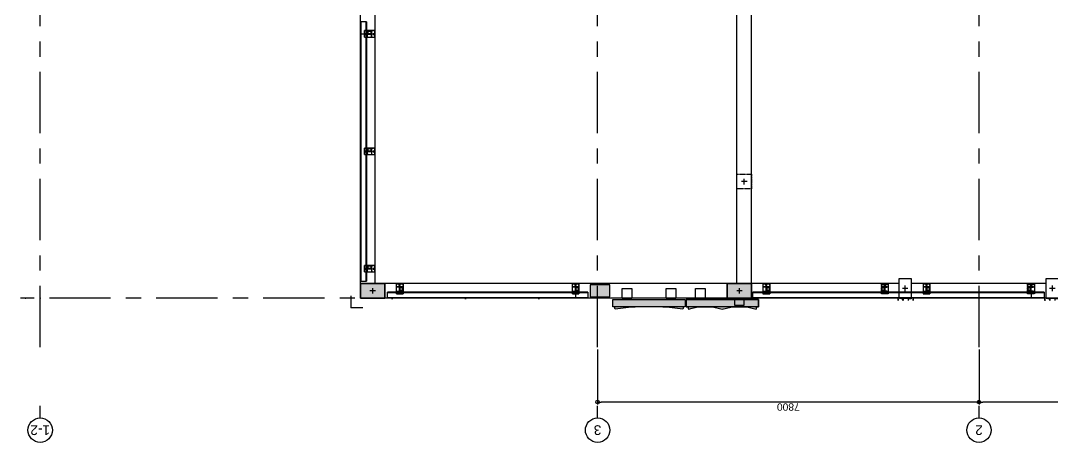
# Model space of a CAD drawing. Header units: millimetres. Extents: x 2519235 to 7246330, y 25937 to 201821.
# Drawn here: x 2929959 to 2951059, y 132537 to 141162 of the extents above; entities that cross this region are included whole.
import ezdxf
from ezdxf.enums import TextEntityAlignment as Align

# ---------------------------------------------------------------- set-up
doc = ezdxf.new("R2010")
doc.units = ezdxf.units.MM
doc.set_wipeout_variables(frame=1)
for name, pattern in [('DXK_LINE_DOT2', [3.9198, 1.9599, -1.9599]), ('HIDDEN2', [4.7625, 3.175, -1.5875]), ('TA_GL_005.00000', [13.75, 5, -1.25, 1.25, -1.25, 5]), ('Xref-PLAN-106.940$0$CENTER2', [28.575, 19.05, -3.175, 3.175, -3.175])]:
    doc.linetypes.add(name, pattern=pattern)
for name, color, linetype in [('000 - 0_SYM_DWG_GRID-BUBBLE_MAIN_COLOR_1', 7, 'Continuous'), ('000 - 0_SYM_DWG_GRIDLINE_MAIN_COLOR_1', 7, 'Continuous'), ('000 - 0_SYM_DWG_GRIDLINE_MAIN_COLOR_251', 7, 'Continuous'), ('000 - CONCRETE_COL_CUT_COLOR_1', 7, 'Continuous'), ('000 - CONCRETE_COL_HATCH_', 7, 'Continuous'), ('000 - CONCRETE_COL_WIPEOUT_', 7, 'Continuous'), ('000 - CONCRETE_PRECAST_CUT_COLOR_4', 7, 'Continuous'), ('000 - CONCRETE_PRECAST_CUT_COLOR_5', 7, 'Continuous'), ('010 - ASPG_DIMS_NOM', 7, 'Continuous'), ('_BOLT-M10', 7, 'Continuous'), ('_C-SC', 7, 'Continuous'), ('_Hatch', 7, 'Continuous'), ('_LOUVER-SB', 7, 'Continuous'), ('_PLATE-200', 7, 'Continuous'), ('_Wall-PRECAST', 7, 'Continuous'), ('A-GENM', 7, 'Continuous'), ('A-GLAZ-CURT', 7, 'Continuous'), ('Xref-PLAN-106.940$0$_Beam', 7, 'Continuous'), ('Xref-PLAN-106.940$0$_C400-250', 7, 'Continuous'), ('Xref-PLAN-106.940$0$_C500-300', 7, 'Continuous'), ('Xref-PLAN-106.940$0$_Col-B', 7, 'Xref-PLAN-106.940$0$CENTER2'), ('Xref-PLAN-106.940$0$_PP-Dim', 7, 'Continuous')]:
    doc.layers.add(name, color=color, linetype=linetype)
doc.styles.add('Arial', font='arial.ttf', dxfattribs={"height": 300})
doc.styles.add('FAMELINE_FOR_CKST', font='arial.ttf')
doc.styles.add('TA', font='', dxfattribs={"height": 4.5})
doc.styles.get('TA').set_extended_font_data('Cordia New')
doc.dimstyles.new('FAMELINE-CKST_C-C', dxfattribs={"dimtxt": 0.3, "dimasz": 0.15, "dimexe": 0.1, "dimexo": 0.1, "dimgap": 0.05, "dimtad": 1, "dimzin": 0, "dimdsep": 46, "dimtxsty": 'FAMELINE_FOR_CKST', "dimblk": 'ORIGIN', "dimblk1": 'ORIGIN', "dimblk2": 'ORIGIN', "dimsah": 1, "dimcen": 0.1, "dimdle": 0.1, "dimclrd": 7, "dimclre": 7, "dimclrt": 7, "dimadec": 0, "dimazin": 0, "dimtfac": 1, "dimtix": 1, "dimtmove": 2, "dimatfit": 3, "dimfxl": 1, "dimtolj": 1, "dimtzin": 0, "dimlwd": -1, "dimlwe": -1, "dimarcsym": 0})

# ---------------------------------------------------------------- blocks, each defined once
blk = doc.blocks.new('_PP-LOUVER')
at = {"layer": '_Hatch'}
h = blk.add_hatch(dxfattribs=at)
h.set_pattern_fill('STEEL', scale=1.5)
h.set_pattern_definition([(45, (-1941.0177, -2436.031), (-3.367596, 3.367596), []), (45, (-1941.0177, -2433.6497), (-3.367596, 3.367596), [])])
h.paths.add_polyline_path([(3, 67), (3, 3, 0.414214), (13, -7), (50, -7), (50, -15), (-50, -15), (-50, -7), (-13, -7, 0.414214), (-3, 3), (-3, 67, 0.414214), (-13, 77), (-50, 77), (-50, 85), (50, 85), (50, 77), (13, 77, 0.414214)])
at = {"color": 7, "linetype": 'Continuous'}
for p, q in [((70, 135), (-70, 135)), ((-70, 135), (-70, -25)), ((70, 135), (70, -25))]:
    blk.add_line(p, q, dxfattribs=at)
at = {"color": 7, "linetype": 'DXK_LINE_DOT2'}
for p, q in [((-70, 135), (-70, -25)), ((70, 135), (-70, 135)), ((70, -25), (70, 135))]:
    blk.add_line(p, q, dxfattribs=at)
at = {"color": 7, "linetype": 'HIDDEN2'}
for p, q in [((-70, -25), (-70, -65)), ((-70, -30), (-70, -65)), ((-70, -65), (70, -65)), ((-70, -65), (70, -65)), ((70, -65), (70, -25)), ((70, -30), (70, -65))]:
    blk.add_line(p, q, dxfattribs=at)
at = {"color": 7}
blk.add_lwpolyline([(-50, 85), (50, 85), (50, 77), (13, 77, 0.414214), (3, 67), (3, 3, 0.414214), (13, -7), (50, -7), (50, -15), (-50, -15), (-50, -7), (-13, -7, 0.414214), (-3, 3), (-3, 67, 0.414214), (-13, 77), (-50, 77)], format="xyb", close=True, dxfattribs=at)
for points in [[(63, 60), (3, 60), (3, 10), (63, 10)], [(63, 60), (8, 60), (8, 10), (63, 10)]]:
    blk.add_lwpolyline(points, close=True, dxfattribs=at)
at = {"layer": '_BOLT-M10', "color": 7}
for p, q in [((-12, 115), (12, 115)), ((16, 35), (-10, 35)), ((3, 42), (-3, 42)), ((3, 28), (-3, 28)), ((0, 128), (0, 102)), ((8, 42), (3, 42)), ((8, 28), (3, 28))]:
    blk.add_line(p, q, dxfattribs=at)
blk.add_lwpolyline([(-8, 110), (0, 106), (8, 110), (8, 120), (0, 124), (-8, 120)], close=True, dxfattribs=at)
for radius in [10, 6.93]:
    blk.add_circle((0, 115), radius, dxfattribs=at)
at = {"layer": 'Defpoints', "color": 7}
for p, q in [((6, -6), (-6, 6)), ((-6, -6), (6, 6))]:
    blk.add_line(p, q, dxfattribs=at)
at = {"layer": 'Defpoints', "color": 7, "linetype": 'HIDDEN2'}
for p, q in [((-12, -45), (12, -45)), ((0, -58), (0, -32))]:
    blk.add_line(p, q, dxfattribs=at)
blk.add_lwpolyline([(-8, -40), (0, -36), (8, -40), (8, -50), (0, -54), (-8, -50)], close=True, dxfattribs=at)
for radius in [10, 6.93]:
    blk.add_circle((0, -45), radius, dxfattribs=at)
blk = doc.blocks.new('*U361')
at = {"color": 7}
for p, q in [((270, -25), (-5690, -25)), ((-5690, -145), (-5690, -25)), ((-5690, -30), (270, -30)), ((-5690, -35), (270, -35)), ((-5690, -135), (270, -135)), ((-5690, -140), (270, -140)), ((-5690, -145), (270, -145)), ((270, -25), (270, -145))]:
    blk.add_line(p, q, dxfattribs=at)
at = {"layer": 'Defpoints', "color": 7}
for p, q in [((6, -6), (-6, 6)), ((-6, -6), (6, 6)), ((0, 0), (0, -145))]:
    blk.add_line(p, q, dxfattribs=at)
blk = doc.blocks.new('*U362')
at = {"color": 7}
for p, q in [((250, -25), (-3849, -25)), ((-3849, -145), (-3849, -25)), ((-3849, -30), (250, -30)), ((-3849, -35), (250, -35)), ((-3849, -135), (250, -135)), ((-3849, -140), (250, -140)), ((-3849, -145), (250, -145)), ((250, -25), (250, -145))]:
    blk.add_line(p, q, dxfattribs=at)
at = {"layer": 'Defpoints', "color": 7}
for p, q in [((6, -6), (-6, 6)), ((-6, -6), (6, 6)), ((0, 0), (0, -145))]:
    blk.add_line(p, q, dxfattribs=at)
blk = doc.blocks.new('*U368')
at = {"color": 7}
for p, q in [((250, -25), (-5050, -25)), ((-5050, -145), (-5050, -25)), ((-5050, -30), (250, -30)), ((-5050, -35), (250, -35)), ((-5050, -135), (250, -135)), ((-5050, -140), (250, -140)), ((-5050, -145), (250, -145)), ((250, -25), (250, -145))]:
    blk.add_line(p, q, dxfattribs=at)
at = {"layer": 'Defpoints', "color": 7}
for p, q in [((6, -6), (-6, 6)), ((-6, -6), (6, 6)), ((0, 0), (0, -145))]:
    blk.add_line(p, q, dxfattribs=at)
blk = doc.blocks.new('Enrance Curtain Wall Panel Edge 5a - Enrance Curtain Wall Panel Edge 5a-28915756-ENTRANCE 1 - LOWER ROOF LEVEL PLAN')
at = {"color": 7}
for p, q in [((150, 5875), (150, 6125)), ((150, 6125), (150, 5875)), ((150, 6125), (150, 5875)), ((150, 5875), (150, 6125)), ((150, 6125), (150, 5875)), ((155, 6110), (150, 6110)), ((171, 6080), (150, 6080)), ((150, 6050), (200, 6050)), ((150, 5950), (200, 5950)), ((171, 5920), (150, 5920)), ((155, 6055), (155, 6110)), ((200, 6055), (155, 6055)), ((200, 5945), (155, 5945)), ((155, 5945), (155, 5890)), ((155, 5890), (150, 5890)), ((150, 2875), (150, 3125)), ((150, 2875), (150, 3125)), ((150, 3125), (150, 2875)), ((150, 2875), (150, 3125)), ((150, 3125), (150, 2875)), ((155, 3110), (150, 3110)), ((171, 3080), (150, 3080)), ((150, 3050), (200, 3050)), ((155, 3055), (155, 3110)), ((200, 3055), (155, 3055)), ((150, 2950), (200, 2950)), ((171, 2920), (150, 2920)), ((155, 2890), (150, 2890)), ((200, 2945), (155, 2945)), ((155, 2945), (155, 2890)), ((150, -125), (150, 125)), ((150, 125), (150, -125)), ((150, 125), (150, -125)), ((150, -125), (150, 125)), ((150, 125), (150, -125)), ((155, 110), (150, 110)), ((171, 80), (150, 80)), ((150, 50), (200, 50)), ((155, 55), (155, 110)), ((200, 55), (155, 55)), ((150, -50), (200, -50)), ((171, -80), (150, -80)), ((155, -110), (150, -110)), ((200, -55), (155, -55)), ((155, -55), (155, -110)), ((150, -2875), (150, -3125)), ((150, -2875), (150, -3125)), ((150, -2875), (150, -3125)), ((150, -3125), (150, -2875)), ((150, -2875), (150, -3125)), ((155, -2890), (150, -2890)), ((171, -2920), (150, -2920)), ((150, -2950), (200, -2950)), ((155, -2945), (155, -2890)), ((200, -2945), (155, -2945)), ((150, -3050), (200, -3050)), ((171, -3080), (150, -3080)), ((155, -3110), (150, -3110)), ((200, -3055), (155, -3055)), ((155, -3055), (155, -3110))]:
    blk.add_line(p, q, dxfattribs=at)
for centre, radius, start, end in [((-165, 4360), 1830, 78.4825, 80.0828), ((-165, 4360), 1830, 78.4842, 80.0816), ((-165, 4360), 1830, 79.6928, 80.0838), ((-165, 4360), 1827, 78.4632, 80.0667), ((-165, 7640), 1827, 279.9333, 281.5368), ((-165, 7640), 1830, 279.9172, 281.5175), ((-165, 7640), 1830, 279.9184, 281.5158), ((-165, 7640), 1830, 279.9162, 280.3072), ((-165, 1360), 1830, 78.4825, 80.0828), ((-165, 1360), 1830, 79.6928, 80.0838), ((-165, 1360), 1830, 78.4842, 80.0816), ((-165, 1360), 1827, 78.4632, 80.0667), ((-165, 4640), 1827, 279.9333, 281.5368), ((-165, 4640), 1830, 279.9172, 281.5175), ((-165, 4640), 1830, 279.9184, 281.5158), ((-165, 4640), 1830, 279.9162, 280.3072), ((-165, -1640), 1830, 78.4825, 80.0828), ((-165, -1640), 1830, 78.4842, 80.0816), ((-165, -1640), 1830, 79.6928, 80.0838), ((-165, -1640), 1827, 78.4632, 80.0667), ((-165, 1640), 1827, 279.9333, 281.5368), ((-165, 1640), 1830, 279.9172, 281.5175), ((-165, 1640), 1830, 279.9184, 281.5158), ((-165, 1640), 1830, 279.9162, 280.3072), ((-165, -4640), 1830, 78.4825, 80.0828), ((-165, -4640), 1830, 78.4842, 80.0816), ((-165, -4640), 1830, 79.6928, 80.0838), ((-165, -4640), 1827, 78.4632, 80.0667), ((-165, -1360), 1827, 279.9333, 281.5368), ((-165, -1360), 1830, 279.9172, 281.5175), ((-165, -1360), 1830, 279.9184, 281.5158), ((-165, -1360), 1830, 279.9162, 280.3072)]:
    blk.add_arc(centre, radius, start, end, dxfattribs=at)
blk = doc.blocks.new('DPA_Curved type A - Curved Type A-V59-ENTRANCE 1 - LOWER ROOF LEVEL PLAN')
at = {"layer": 'A-GLAZ-CURT', "color": 7}
for p, q in [((-750, 22), (-750, 0)), ((-750, 0), (-750, 22)), ((750, 0), (750, 22)), ((750, 22), (750, 0))]:
    blk.add_line(p, q, dxfattribs=at)
blk = doc.blocks.new('DPA_Curved type B - Curved Type B-V60-ENTRANCE 1 - LOWER ROOF LEVEL PLAN')
at = {"layer": 'A-GLAZ-CURT', "color": 7}
for p, q in [((-750, 22), (-750, 0)), ((-750, 0), (-750, 22)), ((750, 0), (750, 22)), ((750, 22), (750, 0))]:
    blk.add_line(p, q, dxfattribs=at)
blk = doc.blocks.new('Xref-PLAN-106.940$0$_C300-300')
at = {"color": 7}
blk.add_lwpolyline([(-150, 0), (150, 0), (150, -300), (-150, -300)], close=True, dxfattribs=at)
at = {"layer": 'Defpoints', "color": 7}
for p, q in [((-56, -150), (56, -150)), ((0, -94), (0, -206))]:
    blk.add_line(p, q, dxfattribs=at)
blk = doc.blocks.new('Xref-PLAN-106.940$0$_C400-250')
at = {"color": 7}
blk.add_lwpolyline([(125, 0), (125, -400), (-125, -400), (-125, 0)], close=True, dxfattribs=at)
at = {"layer": 'Defpoints', "color": 7}
for p, q in [((-56, -200), (56, -200)), ((0, -144), (0, -256))]:
    blk.add_line(p, q, dxfattribs=at)
blk = doc.blocks.new('Xref-PLAN-106.940$0$_C500-300')
at = {"color": 7}
blk.add_lwpolyline([(-250, 0), (250, 0), (250, -300), (-250, -300)], close=True, dxfattribs=at)
at = {"layer": 'Defpoints', "color": 7}
for p, q in [((-56, -150), (56, -150)), ((0, -94), (0, -206))]:
    blk.add_line(p, q, dxfattribs=at)
blk = doc.blocks.new('Xref-PLAN-106.940')
at = {"color": 7}
blk.add_lwpolyline([(148570, 22983), (148970, 22983), (148970, 23233), (148570, 23233)], close=True, dxfattribs=at)
at = {"layer": 'Xref-PLAN-106.940$0$_Beam', "color": 7}
for p, q in [((139644, 23258), (142404, 23258)), ((142654, 23258), (145669, 23258)), ((146169, 23258), (148619, 23258)), ((139644, 22958), (142404, 22958)), ((142654, 22958), (145669, 22958)), ((145669, 22958), (145669, 17298)), ((145969, 22958), (145969, 17298)), ((146169, 22958), (148619, 22958)), ((153369, 22958), (153369, 16058)), ((153669, 22958), (153669, 16058))]:
    blk.add_line(p, q, dxfattribs=at)
at = {"layer": 'Xref-PLAN-106.940$0$_PP-Dim', "color": 7}
for p, q in [((148619, 23258), (153169, 23258)), ((148619, 22958), (153169, 22958))]:
    blk.add_line(p, q, dxfattribs=at)
at = {"layer": 'Xref-PLAN-106.940$0$_C400-250', "color": 7}
for p in [(139519, 23258), (142529, 23258)]:
    blk.add_blockref('Xref-PLAN-106.940$0$_C400-250', p, dxfattribs=at)
at = {"layer": 'Xref-PLAN-106.940$0$_C500-300', "color": 7}
for p in [(145919, 23258), (153419, 23258)]:
    blk.add_blockref('Xref-PLAN-106.940$0$_C500-300', p, dxfattribs=at)
at = {"layer": 'Xref-PLAN-106.940$0$_Col-B', "color": 7}
blk.add_blockref('Xref-PLAN-106.940$0$_C300-300', (145819, 21025), dxfattribs=at)
blk = doc.blocks.new('*U1938')
at = {"layer": '000 - 0_SYM_DWG_GRIDLINE_MAIN_COLOR_1', "color": 7}
blk.add_line((49, 0), (44, 0), dxfattribs=at)
blk.add_circle((54, 0), 5, dxfattribs=at)
at = {"layer": '000 - 0_SYM_DWG_GRIDLINE_MAIN_COLOR_251', "color": 7, "linetype": 'ByBlock', "ltscale": 5}
blk.add_line((20, 0), (-357, 0), dxfattribs=at)
at = {"layer": '000 - 0_SYM_DWG_GRIDLINE_MAIN_COLOR_251', "color": 7}
for p in [(-337, 0), (0, 0)]:
    blk.add_point(p, dxfattribs=at)
at = {"color": 7, "style": 'TA', "flags": 1}
blk.add_attdef('LOCATION', (6, -6), '', height=4.5, rotation=270, dxfattribs=at)
at = {"layer": '000 - 0_SYM_DWG_GRID-BUBBLE_MAIN_COLOR_1', "color": 7, "style": 'Arial'}
blk.add_attdef('GRID-HEAD', text='', height=4, rotation=270, dxfattribs=at).set_placement((54, 0), align=Align.MIDDLE_CENTER)
blk = doc.blocks.new('*U1936')
at = {"layer": '000 - 0_SYM_DWG_GRIDLINE_MAIN_COLOR_1', "color": 7}
blk.add_line((49, 0), (44, 0), dxfattribs=at)
blk.add_circle((54, 0), 5, dxfattribs=at)
at = {"layer": '000 - 0_SYM_DWG_GRIDLINE_MAIN_COLOR_251', "color": 7, "linetype": 'ByBlock', "ltscale": 5}
blk.add_line((20, 0), (-357, 0), dxfattribs=at)
at = {"layer": '000 - 0_SYM_DWG_GRIDLINE_MAIN_COLOR_251', "color": 7}
for p in [(-337, 0), (0, 0)]:
    blk.add_point(p, dxfattribs=at)
at = {"color": 7, "style": 'TA', "flags": 1}
blk.add_attdef('LOCATION', (6, -6), '', height=4.5, rotation=270, dxfattribs=at)
at = {"layer": '000 - 0_SYM_DWG_GRID-BUBBLE_MAIN_COLOR_1', "color": 7, "style": 'Arial'}
blk.add_attdef('GRID-HEAD', text='', height=4, rotation=270, dxfattribs=at).set_placement((54, 0), align=Align.MIDDLE_CENTER)
blk = doc.blocks.new('*U1098')
at = {"layer": '000 - 0_SYM_DWG_GRIDLINE_MAIN_COLOR_251', "color": 7, "linetype": 'ByBlock', "ltscale": 5}
blk.add_line((2, 0), (-866, 0), dxfattribs=at)
at = {"layer": '000 - 0_SYM_DWG_GRIDLINE_MAIN_COLOR_251', "color": 7}
blk.add_point((-864, 0), dxfattribs=at)
at = {"color": 7, "style": 'TA', "flags": 1}
blk.add_attdef('LOCATION', (6, -6), '', height=4.5, rotation=270, dxfattribs=at)
at = {"layer": '000 - 0_SYM_DWG_GRID-BUBBLE_MAIN_COLOR_1', "color": 7, "style": 'Arial'}
blk.add_attdef('GRID-HEAD', text='', height=4, rotation=180, dxfattribs=at).set_placement((22, 0), align=Align.MIDDLE_CENTER)
blk = doc.blocks.new('_Origin')
at = {"color": 7, "linetype": 'ByBlock', "lineweight": -2}
blk.add_line((0, 0), (-1, 0), dxfattribs=at)
blk.add_circle((0, 0), 0.5, dxfattribs=at)
blk = doc.blocks.new('*D1933')
at = {"layer": '010 - ASPG_DIMS_NOM', "color": 7, "transparency": 16777216}
for p, q in [((0, 1050), (0, 2175)), ((75, 2125), (5325, 2125)), ((5400, 1050), (5400, 2175))]:
    blk.add_line(p, q, dxfattribs=at)
at = {"layer": 'Defpoints', "color": 7, "transparency": 16777216}
for p in [(5400, 2125), (0, 1000), (5400, 1000)]:
    blk.add_point(p, dxfattribs=at)
at = {"layer": '010 - ASPG_DIMS_NOM', "color": 7, "transparency": 16777216, "xscale": 75, "yscale": 75, "zscale": 75, "rotation": 180}
blk.add_blockref('_Origin', (0, 2125), dxfattribs=at)
at = {"layer": '010 - ASPG_DIMS_NOM', "color": 7, "transparency": 16777216, "xscale": 75, "yscale": 75, "zscale": 75}
blk.add_blockref('_Origin', (5400, 2125), dxfattribs=at)
at = {"layer": '010 - ASPG_DIMS_NOM', "color": 7, "transparency": 16777216, "insert": (2700, 2227), "char_height": 150, "attachment_point": 5, "style": 'FAMELINE_FOR_CKST'}
blk.add_mtext('\\A1;5400', dxfattribs=at)
blk = doc.blocks.new('*D1934')
at = {"layer": '010 - ASPG_DIMS_NOM', "color": 7, "transparency": 16777216}
for p, q in [((5400, 1050), (5400, 2175)), ((5475, 2125), (13125, 2125)), ((13200, 1050), (13200, 2175))]:
    blk.add_line(p, q, dxfattribs=at)
at = {"layer": 'Defpoints', "color": 7, "transparency": 16777216}
for p in [(13200, 2125), (5400, 1000), (13200, 1000)]:
    blk.add_point(p, dxfattribs=at)
at = {"layer": '010 - ASPG_DIMS_NOM', "color": 7, "transparency": 16777216, "xscale": 75, "yscale": 75, "zscale": 75, "rotation": 180}
blk.add_blockref('_Origin', (5400, 2125), dxfattribs=at)
at = {"layer": '010 - ASPG_DIMS_NOM', "color": 7, "transparency": 16777216, "xscale": 75, "yscale": 75, "zscale": 75}
blk.add_blockref('_Origin', (13200, 2125), dxfattribs=at)
at = {"layer": '010 - ASPG_DIMS_NOM', "color": 7, "transparency": 16777216, "insert": (9300, 2227), "char_height": 150, "attachment_point": 5, "style": 'FAMELINE_FOR_CKST'}
blk.add_mtext('\\A1;7800', dxfattribs=at)
blk = doc.blocks.new('*U2083')
at = {"layer": '000 - CONCRETE_COL_HATCH_'}
h = blk.add_hatch(dxfattribs=at)
h.set_pattern_fill('AR-CONC', scale=0.04)
h.set_pattern_definition([(50, (18500, -842401.163), (7.28738676, -0.63756342), [0.762, -8.382]), (355, (18500, -842401.163), (-1.40973686, 7.64227381), [0.6096, -6.70562337]), (100.4514447, (18500.607, -842401.216), (5.877649884, 7.004710076), [0.64760035, -7.123609784]), (46.1842, (18500, -842399.131), (10.84316164, -1.68169312), [1.143, -12.573]), (96.6355576, (18500.904, -842399.271), (9.49616536, 9.89704498), [0.97140093, -10.68542433]), (351.1841512, (18500, -842399.131), (9.49616536, 9.89704498), [0.91439868, -10.05838928]), (21, (18501.016, -842399.639), (6.06457565, -4.090607927), [0.762, -8.382]), (326, (18501.016, -842399.639), (2.472081134, 7.367518645), [0.6096, -6.7056]), (71.451445, (18501.5214, -842399.98), (8.53665677, 3.276910755), [0.64760035, -7.123597504]), (37.5, (18500, -842401.163), (0.12354413, 3.382201555), [0, -6.62432, 0, -6.8072, 0, -6.731]), (7.5, (18500, -842401.163), (2.6727865, 4.007222993), [0, -3.88112, 0, -6.47192, 0, -2.5654]), (327.5, (18497.7343, -842401.163), (5.423623807, -0.22914976), [0, -2.54, 0, -7.9248, 0, -10.5156]), (317.5, (18496.7183, -842401.163), (5.925167255, 1.01705964), [0, -3.302, 0, -5.26288, 0, -7.4676])])
h.paths.add_polyline_path([(0, 0), (1480, 0), (1480, 150), (1440, 150), (1440, 190), (1430, 200), (1354, 178), (1267, 163), (1179, 153), (1090, 150), (1001, 153), (913, 163), (826, 178), (740, 200), (654, 178), (567, 163), (479, 153), (390, 150), (301, 153), (213, 163), (126, 178), (50, 200), (40, 190), (40, 150), (0, 150)])
at = {"layer": '000 - CONCRETE_COL_CUT_COLOR_1', "color": 7, "lineweight": -2}
blk.add_lwpolyline([(0, 0), (1480, 0), (1480, 150), (1440, 150), (1440, 190), (1430, 200), (1354, 178), (1267, 163), (1179, 153), (1090, 150), (1001, 153), (913, 163), (826, 178), (740, 200), (654, 178), (567, 163), (479, 153), (390, 150), (301, 153), (213, 163), (126, 178), (50, 200), (40, 190), (40, 150), (0, 150), (0, 150), (0, 150), (0, 150), (0, 150), (0, 150), (0, 150), (0, 150), (0, 150), (0, 150), (0, 150), (0, 150), (0, 150), (0, 150), (0, 150), (0, 150), (0, 150), (0, 150), (0, 150), (0, 150), (0, 150), (0, 150), (0, 150), (0, 150)], close=True, dxfattribs=at)
blk = doc.blocks.new('*U2084')
at = {"layer": '000 - CONCRETE_COL_HATCH_'}
h = blk.add_hatch(dxfattribs=at)
h.set_pattern_fill('AR-CONC', scale=0.04)
h.set_pattern_definition([(50, (60680, -847686.821), (7.28738676, -0.63756342), [0.762, -8.382]), (355, (60680, -847686.821), (-1.40973686, 7.64227381), [0.6096, -6.70562337]), (100.4514447, (60680.607, -847686.874), (5.877649884, 7.004710076), [0.64760035, -7.123609784]), (46.1842, (60680, -847684.789), (10.84316164, -1.68169312), [1.143, -12.573]), (96.6355576, (60680.904, -847684.929), (9.49616536, 9.89704498), [0.97140093, -10.68542433]), (351.1841512, (60680, -847684.789), (9.49616536, 9.89704498), [0.91439868, -10.05838928]), (21, (60681.016, -847685.297), (6.06457565, -4.090607927), [0.762, -8.382]), (326, (60681.016, -847685.297), (2.472081134, 7.367518645), [0.6096, -6.7056]), (71.451445, (60681.5214, -847685.638), (8.53665677, 3.276910755), [0.64760035, -7.123597504]), (37.5, (60680, -847686.8212), (0.12354413, 3.382201555), [0, -6.62432, 0, -6.8072, 0, -6.731]), (7.5, (60680, -847686.8212), (2.6727865, 4.007222993), [0, -3.88112, 0, -6.47192, 0, -2.5654]), (327.5, (60677.7343, -847686.8212), (5.423623807, -0.22914976), [0, -2.54, 0, -7.9248, 0, -10.5156]), (317.5, (60676.7183, -847686.821), (5.925167255, 1.017059641), [0, -3.302, 0, -5.26288, 0, -7.4676])])
h.paths.add_polyline_path([(0, 0), (0, 150), (40, 150), (40, 190), (50, 200), (319, 168), (600, 152), (880, 152), (1161, 168), (1430, 200), (1440, 190), (1440, 150), (1480, 150), (1480, 0)])
at = {"layer": '000 - CONCRETE_COL_CUT_COLOR_1', "color": 7, "lineweight": -2}
blk.add_lwpolyline([(0, 0), (0, 150), (40, 150), (40, 190), (50, 200), (319, 168), (600, 152), (880, 152), (1161, 168), (1430, 200), (1440, 190), (1440, 150), (1480, 150), (1480, 0), (1480, 0), (1480, 0), (1480, 0), (1480, 0), (1480, 0), (1480, 0), (1480, 0), (1480, 0), (1480, 0), (1480, 0), (1480, 0), (1480, 0), (1480, 0), (1480, 0), (1480, 0), (1480, 0), (1480, 0), (1480, 0), (1480, 0), (1480, 0), (1480, 0), (1480, 0), (1480, 0), (1480, 0), (1480, 0), (1480, 0), (1480, 0), (1480, 0), (1480, 0), (1480, 0), (1480, 0), (1480, 0), (1480, 0), (1480, 0)], close=True, dxfattribs=at)
blk = doc.blocks.new('*U2085')
at = {"layer": '000 - CONCRETE_COL_HATCH_'}
h = blk.add_hatch(dxfattribs=at)
h.set_pattern_fill('AR-CONC', scale=0.04)
h.set_pattern_definition([(50, (1000, -835906.8257), (7.28738676, -0.63756342), [0.762, -8.382]), (355, (1000, -835906.826), (-1.40973686, 7.64227381), [0.6096, -6.70562337]), (100.4514447, (1000.607, -835906.879), (5.877649884, 7.004710076), [0.64760035, -7.123609784]), (46.1842, (1000, -835904.794), (10.84316164, -1.68169312), [1.143, -12.573]), (96.6355576, (1000.904, -835904.934), (9.49616536, 9.89704498), [0.97140093, -10.68542433]), (351.1841512, (1000, -835904.794), (9.49616536, 9.89704498), [0.91439868, -10.05838928]), (21, (1001.016, -835905.3017), (6.06457565, -4.090607927), [0.762, -8.382]), (326, (1001.016, -835905.302), (2.472081134, 7.367518645), [0.6096, -6.7056]), (71.451445, (1001.5214, -835905.6426), (8.53665677, 3.276910755), [0.64760035, -7.123597504]), (37.5, (1000, -835906.8257), (0.12354413, 3.382201555), [0, -6.62432, 0, -6.8072, 0, -6.731]), (7.5, (1000, -835906.8257), (2.6727865, 4.007222993), [0, -3.88112, 0, -6.47192, 0, -2.5654]), (327.5, (997.7343, -835906.8257), (5.423623807, -0.22914976), [0, -2.54, 0, -7.9248, 0, -10.5156]), (317.5, (996.7183, -835906.8257), (5.925167255, 1.01705964), [0, -3.302, 0, -5.26288, 0, -7.4676])])
h.paths.add_polyline_path([(0, 0), (500, 0), (500, 300), (0, 300)])
at = {"layer": '000 - CONCRETE_COL_CUT_COLOR_1', "color": 7, "lineweight": -2}
blk.add_lwpolyline([(0, 0), (500, 0), (500, 300), (0, 300), (0, 300), (0, 300), (0, 300), (0, 300), (0, 300), (0, 300), (0, 300), (0, 300), (0, 300), (0, 300), (0, 300), (0, 300), (0, 300), (0, 300), (0, 300), (0, 300), (0, 300), (0, 300), (0, 300), (0, 300), (0, 300), (0, 300), (0, 300), (0, 300), (0, 300), (0, 300), (0, 300), (0, 300), (0, 300), (0, 300), (0, 300), (0, 300), (0, 300), (0, 300), (0, 300), (0, 300), (0, 300), (0, 300), (0, 300), (0, 300), (0, 300), (0, 300), (0, 300), (0, 300)], close=True, dxfattribs=at)
blk = doc.blocks.new('*U2086')
at = {"layer": '000 - CONCRETE_COL_HATCH_'}
h = blk.add_hatch(dxfattribs=at)
h.set_pattern_fill('AR-CONC', scale=0.04)
h.set_pattern_definition([(50, (800, -838206.8257), (7.28738676, -0.63756342), [0.762, -8.382]), (355, (800, -838206.826), (-1.40973686, 7.64227381), [0.6096, -6.70562337]), (100.4514447, (800.607, -838206.879), (5.877649884, 7.004710076), [0.64760035, -7.123609784]), (46.1842, (800, -838204.794), (10.84316164, -1.68169312), [1.143, -12.573]), (96.6355576, (800.904, -838204.934), (9.49616536, 9.89704498), [0.97140093, -10.68542433]), (351.1841512, (800, -838204.794), (9.49616536, 9.89704498), [0.91439868, -10.05838928]), (21, (801.016, -838205.3017), (6.06457565, -4.090607927), [0.762, -8.382]), (326, (801.016, -838205.302), (2.472081134, 7.367518645), [0.6096, -6.7056]), (71.451445, (801.5214, -838205.6426), (8.53665677, 3.276910755), [0.64760035, -7.123597504]), (37.5, (800, -838206.8257), (0.12354413, 3.382201555), [0, -6.62432, 0, -6.8072, 0, -6.731]), (7.5, (800, -838206.8257), (2.6727865, 4.007222993), [0, -3.88112, 0, -6.47192, 0, -2.5654]), (327.5, (797.7343, -838206.8257), (5.423623807, -0.22914976), [0, -2.54, 0, -7.9248, 0, -10.5156]), (317.5, (796.7183, -838206.8257), (5.925167255, 1.01705964), [0, -3.302, 0, -5.26288, 0, -7.4676])])
h.paths.add_polyline_path([(0, 0), (400, 0), (400, 250), (0, 250)])
at = {"layer": '000 - CONCRETE_COL_CUT_COLOR_1', "color": 7, "lineweight": -2}
blk.add_lwpolyline([(0, 0), (400, 0), (400, 250), (0, 250), (0, 250), (0, 250), (0, 250), (0, 250), (0, 250), (0, 250), (0, 250), (0, 250), (0, 250), (0, 250), (0, 250), (0, 250), (0, 250), (0, 250), (0, 250), (0, 250), (0, 250), (0, 250), (0, 250), (0, 250), (0, 250), (0, 250), (0, 250), (0, 250), (0, 250), (0, 250), (0, 250), (0, 250), (0, 250), (0, 250), (0, 250), (0, 250), (0, 250), (0, 250), (0, 250), (0, 250), (0, 250), (0, 250), (0, 250), (0, 250), (0, 250), (0, 250), (0, 250), (0, 250)], close=True, dxfattribs=at)
blk = doc.blocks.new('*U2087')
at = {"layer": '000 - CONCRETE_COL_HATCH_'}
h = blk.add_hatch(dxfattribs=at)
h.set_pattern_fill('AR-CONC', scale=0.04)
h.set_pattern_definition([(50, (1000.3314, -835906.881), (7.28738676, -0.63756342), [0.762, -8.382]), (355, (1000.3314, -835906.881), (-1.40973686, 7.64227381), [0.6096, -6.70562337]), (100.4514447, (1000.939, -835906.934), (5.877649884, 7.004710076), [0.64760035, -7.123609784]), (46.1842, (1000.331, -835904.849), (10.84316164, -1.68169312), [1.143, -12.573]), (96.6355576, (1001.235, -835904.989), (9.49616536, 9.89704498), [0.97140093, -10.68542433]), (351.1841512, (1000.331, -835904.849), (9.49616536, 9.89704498), [0.91439868, -10.05838928]), (21, (1001.3474, -835905.357), (6.06457565, -4.090607927), [0.762, -8.382]), (326, (1001.3474, -835905.357), (2.472081134, 7.367518645), [0.6096, -6.7056]), (71.451445, (1001.853, -835905.698), (8.53665677, 3.276910755), [0.64760035, -7.123597504]), (37.5, (1000.3314, -835906.881), (0.12354413, 3.382201555), [0, -6.62432, 0, -6.8072, 0, -6.731]), (7.5, (1000.3314, -835906.881), (2.6727865, 4.007222993), [0, -3.88112, 0, -6.47192, 0, -2.5654]), (327.5, (998.0658, -835906.881), (5.423623807, -0.22914976), [0, -2.54, 0, -7.9248, 0, -10.5156]), (317.5, (997.05, -835906.881), (5.925167255, 1.01705964), [0, -3.302, 0, -5.26288, 0, -7.4676])])
h.paths.add_polyline_path([(0, 0), (500, 0), (500, 300), (0, 300)])
at = {"layer": '000 - CONCRETE_COL_CUT_COLOR_1', "color": 7, "lineweight": -2}
blk.add_lwpolyline([(0, 0), (500, 0), (500, 300), (0, 300), (0, 300), (0, 300), (0, 300), (0, 300), (0, 300), (0, 300), (0, 300), (0, 300), (0, 300), (0, 300), (0, 300), (0, 300), (0, 300), (0, 300), (0, 300), (0, 300), (0, 300), (0, 300), (0, 300), (0, 300), (0, 300), (0, 300), (0, 300), (0, 300), (0, 300), (0, 300), (0, 300), (0, 300), (0, 300), (0, 300), (0, 300), (0, 300), (0, 300), (0, 300), (0, 300), (0, 300), (0, 300), (0, 300), (0, 300), (0, 300), (0, 300), (0, 300), (0, 300), (0, 300)], close=True, dxfattribs=at)
blk = doc.blocks.new('W-1-PP17-ENT1_REV02_20260415-161303_PP17_ENT1_MAIN_DIMS_PL')
at = {"layer": '000 - 0_SYM_DWG_GRIDLINE_MAIN_COLOR_251', "color": 7, "linetype": 'TA_GL_005.00000', "xscale": 50.00000000000004, "yscale": 50.00000000000004, "zscale": 50.00000000000004, "rotation": 90}
for name, p, values in [('*U1938', (5400, 0), {'GRID-HEAD': '2'}), ('*U1936', (13200, 0), {'GRID-HEAD': '3'}), ('*U1938', (24600, 0), {'GRID-HEAD': '1-2'})]:
    blk.add_blockref(name, p, dxfattribs=at).add_auto_attribs(values)
at = {"layer": '000 - 0_SYM_DWG_GRIDLINE_MAIN_COLOR_251', "color": 7, "linetype": 'TA_GL_005.00000', "xscale": 50, "yscale": 50, "zscale": 50, "rotation": 180}
blk.add_blockref('*U1098', (-18300, 0), dxfattribs=at)
at = {"layer": '010 - ASPG_DIMS_NOM', "color": 7}
for base, p1, p2, picture, middle in [((5400, 2125), (0, 1000), (5400, 1000), '*D1933', (2700, 2226.6)), ((13200, 2125), (5400, 1000), (13200, 1000), '*D1934', (9300, 2226.6))]:
    dim = blk.add_linear_dim(base=base, p1=p1, p2=p2, angle=180, dimstyle='FAMELINE-CKST_C-C', override={"dimscale": 500, "dimdec": 0, "dimlfac": 1, "dimclrd": 7, "dimclre": 7, "dimclrt": 7}, dxfattribs=at)
    dim.commit()
    dim.dimension.update_dxf_attribs({"geometry": picture, "text_midpoint": middle})
blk = doc.blocks.new('A$C6d15e31b')
at = {"layer": '_PLATE-200', "color": 7}
for points in [[(10200, 0), (10400, 0), (10400, -6), (10200, -6)], [(11200, 0), (11200, -200), (11000, -200), (11000, 0)], [(11800, 0), (11800, -200), (11600, -200), (11600, 0)], [(12700, 0), (12700, -200), (12500, -200), (12500, 0)]]:
    blk.add_lwpolyline(points, close=True, dxfattribs=at)
at = {"layer": '_Wall-PRECAST', "color": 7}
for p, q in [((9960, 225), (9950, 215)), ((9950, 215), (9950, 175)), ((10036, 203), (9960, 225)), ((10650, 225), (10564, 203)), ((10736, 203), (10650, 225)), ((11340, 225), (11264, 203)), ((11350, 215), (11340, 225)), ((11350, 175), (11350, 215)), ((11450, 215), (11460, 225)), ((11450, 175), (11450, 215)), ((11460, 225), (11729, 193)), ((12571, 193), (12840, 225)), ((12840, 225), (12850, 215)), ((12850, 215), (12850, 175)), ((9910, 25), (9910, 175)), ((9910, 175), (11390, 175)), ((11390, 25), (9910, 25)), ((10123, 188), (10036, 203)), ((10211, 178), (10123, 188)), ((10400, 145), (10200, 145)), ((10200, 145), (10200, 25)), ((10400, 145), (10200, 145)), ((10200, 145), (10200, 25)), ((10200, 25), (10400, 25)), ((10200, 25), (10400, 25)), ((10300, 175), (10211, 178)), ((10389, 178), (10300, 175)), ((10477, 188), (10389, 178)), ((10400, 25), (10400, 145)), ((10400, 25), (10400, 145)), ((10564, 203), (10477, 188)), ((10823, 188), (10736, 203)), ((10911, 178), (10823, 188)), ((11000, 175), (10911, 178)), ((11089, 178), (11000, 175)), ((11000, 31), (11200, 31)), ((11000, 31), (11000, 25)), ((11000, 31), (11200, 31)), ((11000, 31), (11000, 25)), ((11000, 25), (11200, 25)), ((11000, 25), (11200, 25)), ((11177, 188), (11089, 178)), ((11264, 203), (11177, 188)), ((11200, 31), (11200, 25)), ((11200, 31), (11200, 25)), ((11390, 175), (11390, 25)), ((11410, 25), (11410, 175)), ((11410, 175), (12890, 175)), ((12890, 25), (11410, 25)), ((11600, 31), (11800, 31)), ((11600, 31), (11600, 25)), ((11600, 31), (11800, 31)), ((11600, 31), (11600, 25)), ((11600, 25), (11800, 25)), ((11600, 25), (11800, 25)), ((11729, 193), (12010, 177)), ((11800, 31), (11800, 25)), ((11800, 31), (11800, 25)), ((12010, 177), (12290, 177)), ((12290, 177), (12571, 193)), ((12500, 31), (12700, 31)), ((12500, 31), (12500, 25)), ((12500, 31), (12700, 31)), ((12500, 31), (12500, 25)), ((12500, 25), (12700, 25)), ((12500, 25), (12700, 25)), ((12700, 31), (12700, 25)), ((12700, 31), (12700, 25)), ((12890, 175), (12890, 25))]:
    blk.add_line(p, q, dxfattribs=at)
at = {"layer": 'A-GLAZ-CURT', "color": 7}
for p in [(18002, 200), (18250, -48)]:
    blk.add_line(p, (18250, 200), dxfattribs=at)
at = {"color": 7}
for name, p in [('W-1-PP17-ENT1_REV02_20260415-161303_PP17_ENT1_MAIN_DIMS_PL', (0, 0)), ('Xref-PLAN-106.940', (-135619, -23258))]:
    blk.add_blockref(name, p, dxfattribs=at)
at = {"layer": '_C-SC', "color": 7}
for p, xscale, rotation in [((4335, -150), -1, 180), ((7325, -150), -1, 180), ((17900, -600), -1.000000000000002, 90), ((17900, -3000), -1.000000000000002, 90), ((17900, -5400), -1.000000000000002, 90)]:
    blk.add_blockref('_PP-LOUVER', p, dxfattribs=dict(at, xscale=xscale, rotation=rotation))
at = {"layer": '_C-SC', "color": 7, "rotation": 180}
for p in [(6475, -150), (9750, -150), (13651, -150), (17250, -150)]:
    blk.add_blockref('_PP-LOUVER', p, dxfattribs=at)
at = {"layer": '_LOUVER-SB', "color": 7, "rotation": 180}
for name, p in [('*U361', (4335, -150)), ('*U362', (13651, -150))]:
    blk.add_blockref(name, p, dxfattribs=at)
at = {"layer": '_LOUVER-SB', "color": 7, "xscale": -1.000000000000002, "rotation": 90}
blk.add_blockref('*U368', (17900, -5400), dxfattribs=at)
at = {"layer": 'A-GENM', "color": 7, "rotation": 90}
blk.add_blockref('Enrance Curtain Wall Panel Edge 5a - Enrance Curtain Wall Panel Edge 5a-28915756-ENTRANCE 1 - LOWER ROOF LEVEL PLAN', (3900, -150), dxfattribs=at)
at = {"layer": 'A-GLAZ-CURT', "color": 7}
for name, p in [('DPA_Curved type A - Curved Type A-V59-ENTRANCE 1 - LOWER ROOF LEVEL PLAN', (15150, 0)), ('DPA_Curved type B - Curved Type B-V60-ENTRANCE 1 - LOWER ROOF LEVEL PLAN', (16650, 0))]:
    blk.add_blockref(name, p, dxfattribs=at)
at = {"layer": '000 - CONCRETE_PRECAST_CUT_COLOR_5', "color": 7}
for name, p in [('*U2085', (10050, -300)), ('*U2087', (17550, -300)), ('*U2086', (12951, -275))]:
    blk.add_blockref(name, p, dxfattribs=at)
at = {"layer": '000 - CONCRETE_PRECAST_CUT_COLOR_4', "color": 7}
blk.add_blockref('*U2083', (9910, 25), dxfattribs=at)
blk.add_blockref('*U2084', (11410, 25), dxfattribs=at)

msp = doc.modelspace()

# ---------------------------------------------------------------- block references
at = {"color": 7, "rotation": 180}
msp.add_blockref('A$C6d15e31b', (2954959.159, 135487.092), dxfattribs=at)

doc.saveas('drawing.dxf')
